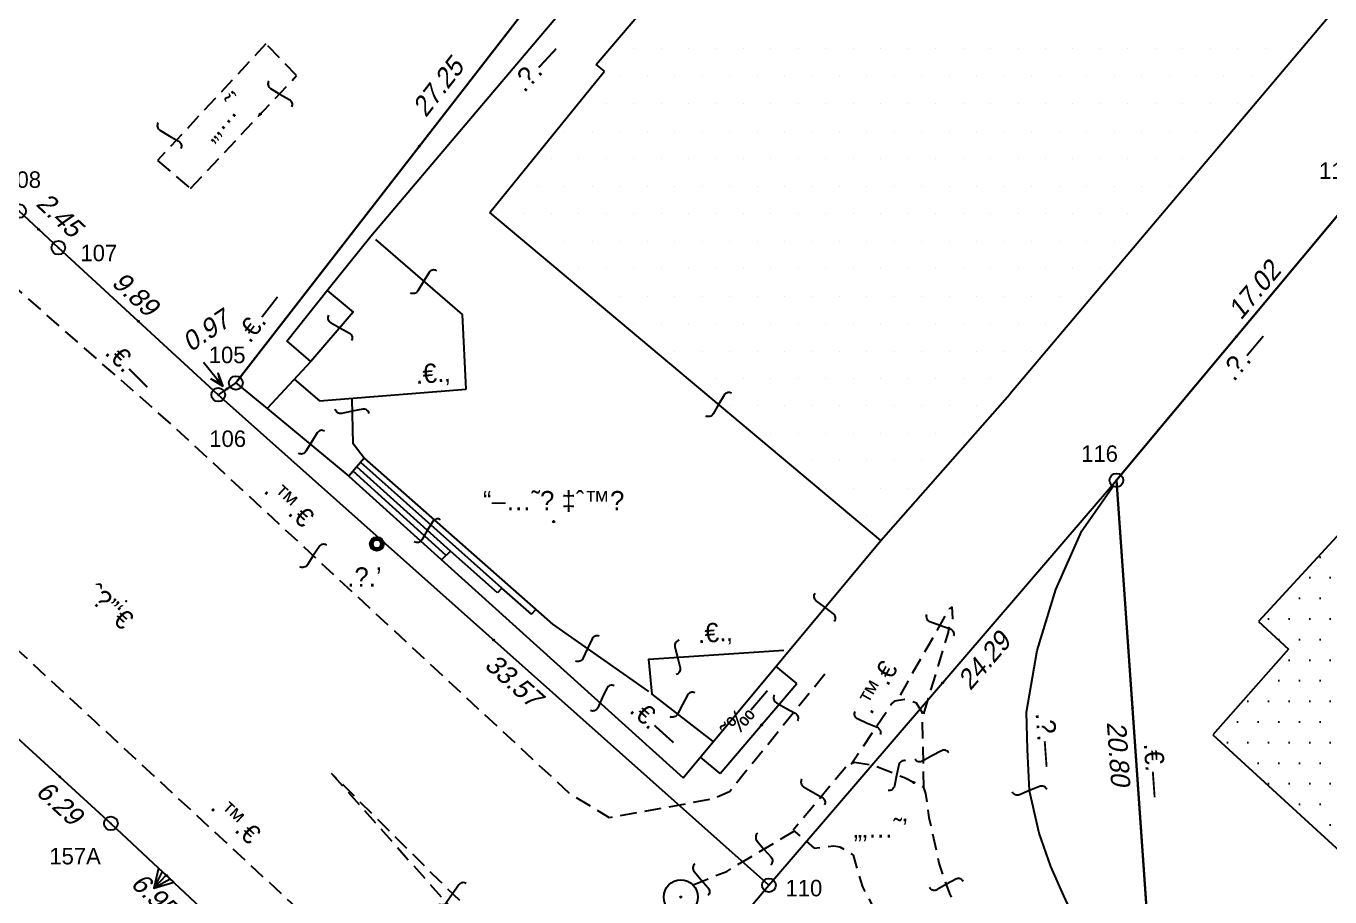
# Model space of a CAD drawing. Header units: millimetres. Extents: x 199469 to 200356, y 746544 to 746866.
# Drawn here: x 200135.9 to 200195.2, y 746614.3 to 746653.9 of the extents above; entities that cross this region are included whole.
import ezdxf
from ezdxf.enums import TextEntityAlignment as Align

# ---------------------------------------------------------------- set-up
doc = ezdxf.new("R2010")
doc.units = ezdxf.units.MM
doc.header["$LTSCALE"] = 3
doc.linetypes.add('DASHED2', pattern=[0.375, 0.25, -0.125])
doc.linetypes.add('HIDDEN', pattern=[0.375, 0.25, -0.125])
for name, color, linetype in [('C1609_1', 52, 'Continuous'), ('C1611_1', 6, 'Continuous'), ('C1615', 2, 'Continuous'), ('C1650', 7, 'Continuous'), ('C1650_0_1', 1, 'Continuous'), ('C1660_1', 240, 'Continuous'), ('C1680', 7, 'Continuous'), ('C1690', 7, 'Continuous'), ('gvul_temp', 51, 'Continuous'), ('M2200', 80, 'Continuous'), ('M2207', 9, 'Continuous'), ('M2299', 80, 'Continuous'), ('M2401', 9, 'Continuous'), ('M2404', 9, 'DASHED2'), ('M2602', 9, 'Continuous'), ('M2605', 9, 'Continuous'), ('M2802', 9, 'DASHED2'), ('M4402', 9, 'Continuous')]:
    doc.layers.add(name, color=color, linetype=linetype)
doc.styles.add('HANIT_TEXT', font='hebtxt')
doc.styles.add('HEBTXT', font='hebtxt')
doc.styles.add('HEBTXT2', font='HEBTXT')
doc.styles.add('TAZAR_HEBTXT', font='HEBTXT')

# ---------------------------------------------------------------- blocks, each defined once
blk = doc.blocks.new('M2605_P')
at = {"style": 'HANIT_TEXT'}
blk.add_attdef('NAME', text='', height=1.389, rotation=0, dxfattribs=at).set_placement((0, 0.5), align=Align.BOTTOM_CENTER)
blk.add_attdef('HEIGHT', text='', height=1.6, rotation=0, dxfattribs=at).set_placement((0, -1), align=Align.TOP_CENTER)
at = {"style": 'HANIT_TEXT', "flags": 1}
blk.add_attdef('MARK', text='', height=1.6, rotation=0, dxfattribs=at).set_placement((0, -3), align=Align.TOP_CENTER)
blk = doc.blocks.new('C1692')
at = {"color": 255}
blk.add_circle((0, 0), 0.05, dxfattribs=at)
at = {"style": 'HEBTXT2'}
blk.add_attdef('TEXT', text='', height=1.4, dxfattribs=at).set_placement((0, 1.5), align=Align.MIDDLE)
blk = doc.blocks.new('C1690')
blk.add_lwpolyline([(0.211, 1.231, 0.414214), (-0.119, 0.772), (0.007, 0), (0.154, -0.774, -0.414214), (-0.163, -1.243)], format="xyb")
blk = doc.blocks.new('M2401_P')
blk.add_point((0, 0))
at = {"style": 'HANIT_TEXT', "flags": 1}
blk.add_attdef('NAME', text='', height=1, dxfattribs=at).set_placement((0, 1), align=Align.BOTTOM_CENTER)
for tag, p in [('HEIGHT', (0, -1)), ('MARK', (0, -2.5))]:
    blk.add_attdef(tag, text='', height=1.5, dxfattribs=at).set_placement(p, align=Align.TOP_CENTER)
blk = doc.blocks.new('M2602_P')
at = {"style": 'HANIT_TEXT'}
blk.add_attdef('NAME', text='', height=1.389, dxfattribs=at).set_placement((0, 0.5), align=Align.BOTTOM_CENTER)
blk.add_attdef('HEIGHT', text='', height=1.6, dxfattribs=at).set_placement((0, -1), align=Align.TOP_CENTER)
at = {"style": 'HANIT_TEXT', "flags": 1}
blk.add_attdef('MARK', text='', height=1.6, dxfattribs=at).set_placement((0, -3), align=Align.TOP_CENTER)
blk = doc.blocks.new('M2404_P')
at = {"style": 'HANIT_TEXT'}
blk.add_attdef('NAME', text='', height=1.389, dxfattribs=at).set_placement((0, 0.5), align=Align.BOTTOM_CENTER)
blk.add_attdef('HEIGHT', text='', height=1.6, dxfattribs=at).set_placement((0, -1), align=Align.TOP_CENTER)
at = {"style": 'HANIT_TEXT', "flags": 1}
blk.add_attdef('MARK', text='', height=1.6, dxfattribs=at).set_placement((0, -3), align=Align.TOP_CENTER)
blk = doc.blocks.new('C1609')
blk.add_circle((0, 0), 0.04)
at = {"style": 'HEBTXT', "width": 10}
blk.add_attdef('CROSS', text='', height=1.4, dxfattribs=at).set_placement((0, 1.5), align=Align.CENTER)
at = {"style": 'HEBTXT'}
for tag in ['LEGAL_LENGTH', 'RADIUS']:
    blk.add_attdef(tag, text='', height=1.4, dxfattribs=at).set_placement((0, 1.5), align=Align.CENTER)
at = {"style": 'HEBTXT', "oblique": 12}
blk.add_attdef('CALC_LENGTH', text='', height=1.4, dxfattribs=at).set_placement((0, -1.5), align=Align.TOP_CENTER)
at = {"style": 'HEBTXT', "flags": 1}
for tag, p in [('LINE_NAME', (0, -4)), ('TOPO', (0, -5.5)), ('COMMENT', (0, -7))]:
    blk.add_attdef(tag, text='', height=1, dxfattribs=at).set_placement(p, align=Align.MIDDLE_CENTER)
blk = doc.blocks.new('C1650_PLT')
for p, q in [((-0.043, 1.135), (-0.404, 0)), ((0, 1.21), (0, 0)), ((0.039, 1.122), (0.374, 0))]:
    blk.add_line(p, q)
blk.add_lwpolyline([(0.75, 0), (0, 1.299), (-0.75, 0)], close=True)
blk = doc.blocks.new('C1615')
for radius in [1.25, 0.05]:
    blk.add_circle((0, 0), radius)
at = {"style": 'TAZAR_HEBTXT'}
blk.add_attdef('POINT_NAME', text='', height=2, dxfattribs=at).set_placement((0, 3), align=Align.BOTTOM_CENTER)
blk.add_attdef('MARK_DESC', text='', height=2, dxfattribs=at).set_placement((3, 0), align=Align.MIDDLE_LEFT)
at = {"style": 'TAZAR_HEBTXT', "flags": 1}
for tag, p in [('UID', (0, -2)), ('CLASS', (0, -3.5)), ('SOURCE', (0, -5)), ('TOPO', (0, -6.5)), ('HEIGHT', (0, -8)), ('LEGAL_X', (0, -9.5)), ('LEGAL_Y', (0, -11)), ('LEGAL_Z', (0, -12.5)), ('COMMENT', (0, -14))]:
    blk.add_attdef(tag, text='', height=1, dxfattribs=at).set_placement(p, align=Align.MIDDLE)
blk.add_attdef('MARK', text='', height=1, dxfattribs=at).set_placement((2, -1.989), align=Align.MIDDLE_LEFT)
blk = doc.blocks.new('M4402_E')
for radius in [0.5, 0.45, 0.4, 0.35, 0.3]:
    blk.add_circle((0, 0), radius)
at = {"style": 'HANIT_TEXT'}
for tag, p in [('NAME', (0, -1)), ('HEIGHT', (0, -2.5))]:
    blk.add_attdef(tag, text='', height=1, dxfattribs=at).set_placement(p, align=Align.TOP_CENTER)
blk.add_attdef('DESC', text='', height=1, dxfattribs=at).set_placement((-1, -4), align=Align.TOP_RIGHT)
blk.add_attdef('MARK', text='', height=1, dxfattribs=at).set_placement((0, -4), align=Align.TOP_LEFT)
at = {"style": 'HANIT_TEXT', "flags": 1}
for tag, p in [('OWNER', (0, -5.5)), ('TYPE', (0, -7))]:
    blk.add_attdef(tag, text='', height=1, dxfattribs=at).set_placement(p, align=Align.TOP_CENTER)
blk = doc.blocks.new('C1611')
blk.add_circle((0, 0), 0.5)
at = {"color": 255}
blk.add_point((0, 0), dxfattribs=at)
at = {"style": 'HEBTXT2'}
blk.add_attdef('POINT_NAME', text='', height=1.5, dxfattribs=at).set_placement((0, 1.5), align=Align.BOTTOM_CENTER)
blk.add_attdef('MARK_DESC', text='', height=1.2, dxfattribs=at).set_placement((2, 0), align=Align.MIDDLE_LEFT)
at = {"style": 'HEBTXT2', "flags": 1}
for tag, p in [('MARK', (0, -2)), ('CLASS', (0, -3.5)), ('SOURCE', (0, -5)), ('TOPO', (0, -6.5)), ('HEIGHT', (0, -8)), ('COMMENT', (0, -9.5))]:
    blk.add_attdef(tag, text='', height=1, dxfattribs=at).set_placement(p, align=Align.MIDDLE)
blk = doc.blocks.new('HETZ')
for p, q in [((0, 0), (-1, 0.35)), ((-0.3, 0), (-1, 0.35)), ((0, 0), (-1, -0.35)), ((-1, -0.35), (-0.3, 0))]:
    blk.add_line(p, q)

msp = doc.modelspace()

# ---------------------------------------------------------------- hatches: boundary and pattern name
at = {"layer": 'M2200'}
h = msp.add_hatch(dxfattribs=at)
h.set_pattern_fill('DOTS', color=256, scale=15)
h.set_pattern_definition([(0, (1.0367, 10.3738), (0.46875, 0.9375), [0, -0.9375])])
h.paths.add_polyline_path([(200205.937, 746633.734), (200201.777, 746637.454), (200191.987, 746626.814), (200193.357, 746625.554), (200189.907, 746621.654), (200200.457, 746611.974), (200204.057, 746615.764), (200205.577, 746614.424), (200215.477, 746624.964), (200211.357, 746628.764)])

# ---------------------------------------------------------------- linework, layer by layer
at = {"layer": 'C1650_0_1'}
for p, q in [((200135.099, 746621.874), (200139.74, 746617.624)), ((200139.74, 746617.624), (200144.818, 746612.874))]:
    msp.add_line(p, q, dxfattribs=at)
at = {"layer": 'C1660_1'}
for p, q in [((200162.127, 746659.204), (200145.427, 746637.674)), ((200185.517, 746633.244), (200196.427, 746646.304)), ((200137.347, 746643.824), (200135.557, 746645.494)), ((200144.627, 746637.134), (200137.347, 746643.824)), ((200145.427, 746637.674), (200144.627, 746637.134)), ((200169.699, 746614.809), (200144.627, 746637.134)), ((200169.699, 746614.809), (200185.517, 746633.244)), ((200186.974, 746612.499), (200185.517, 746633.244)), ((200167.099, 746611.749), (200169.699, 746614.809))]:
    msp.add_line(p, q, dxfattribs=at)
at = {"layer": 'C1680', "linetype": 'Continuous'}
msp.add_line((200143.959, 746638.615), (200144.854, 746637.512), dxfattribs=at)
at = {"layer": 'gvul_temp'}
for p, q in [((200162.127, 746659.204), (200145.427, 746637.674)), ((200185.517, 746633.244), (200196.427, 746646.304)), ((200137.347, 746643.824), (200135.557, 746645.494)), ((200144.627, 746637.134), (200137.347, 746643.824)), ((200145.427, 746637.674), (200144.627, 746637.134)), ((200169.699, 746614.809), (200144.627, 746637.134)), ((200169.699, 746614.809), (200185.517, 746633.244)), ((200186.974, 746612.499), (200185.517, 746633.244)), ((200135.099, 746621.874), (200139.74, 746617.624)), ((200139.74, 746617.624), (200144.818, 746612.874)), ((200167.099, 746611.749), (200169.699, 746614.809))]:
    msp.add_line(p, q, dxfattribs=at)
at = {"layer": 'M2200'}
for p, q in [((200151.577, 746644.354), (200181.693, 746679.936)), ((200217.257, 746680.494), (200180.667, 746637.154)), ((200161.837, 746652.164), (200175.097, 746667.794)), ((200162.217, 746651.864), (200161.837, 746652.164)), ((200156.987, 746645.434), (200162.217, 746651.864)), ((200174.797, 746630.494), (200156.987, 746645.434)), ((200148.847, 746638.654), (200146.847, 746636.514)), ((200201.777, 746637.454), (200191.987, 746626.814)), ((200174.797, 746630.494), (200180.667, 746637.154)), ((200191.987, 746626.814), (200193.357, 746625.554)), ((200193.357, 746625.554), (200189.907, 746621.654)), ((200189.907, 746621.654), (200200.457, 746611.974))]:
    msp.add_line(p, q, dxfattribs=at)
at = {"layer": 'M2207'}
msp.add_lwpolyline([(200149.587, 746641.884), (200150.767, 746640.894), (200148.847, 746638.654), (200147.747, 746639.584)], dxfattribs=at)
at = {"layer": 'M2299'}
for p, q in [((200163.537, 746652.874), (200163.537, 746652.874)), ((200164.787, 746652.874), (200164.787, 746652.874)), ((200166.037, 746652.874), (200166.037, 746652.874)), ((200167.287, 746652.874), (200167.287, 746652.874)), ((200168.537, 746652.874), (200168.537, 746652.874)), ((200169.787, 746652.874), (200169.787, 746652.874)), ((200171.037, 746652.874), (200171.037, 746652.874)), ((200172.287, 746652.874), (200172.287, 746652.874)), ((200173.537, 746652.874), (200173.537, 746652.874)), ((200174.787, 746652.874), (200174.787, 746652.874)), ((200176.037, 746652.874), (200176.037, 746652.874)), ((200177.287, 746652.874), (200177.287, 746652.874)), ((200178.537, 746652.874), (200178.537, 746652.874)), ((200179.787, 746652.874), (200179.787, 746652.874)), ((200181.037, 746652.874), (200181.037, 746652.874)), ((200182.287, 746652.874), (200182.287, 746652.874)), ((200183.537, 746652.874), (200183.537, 746652.874)), ((200184.787, 746652.874), (200184.787, 746652.874)), ((200186.037, 746652.874), (200186.037, 746652.874)), ((200187.287, 746652.874), (200187.287, 746652.874)), ((200188.537, 746652.874), (200188.537, 746652.874)), ((200189.787, 746652.874), (200189.787, 746652.874)), ((200191.037, 746652.874), (200191.037, 746652.874)), ((200192.287, 746652.874), (200192.287, 746652.874)), ((200193.537, 746652.874), (200193.537, 746652.874)), ((200162.912, 746651.624), (200162.912, 746651.624)), ((200164.162, 746651.624), (200164.162, 746651.624)), ((200165.412, 746651.624), (200165.412, 746651.624)), ((200166.662, 746651.624), (200166.662, 746651.624)), ((200167.912, 746651.624), (200167.912, 746651.624)), ((200169.162, 746651.624), (200169.162, 746651.624)), ((200170.412, 746651.624), (200170.412, 746651.624)), ((200171.662, 746651.624), (200171.662, 746651.624)), ((200172.912, 746651.624), (200172.912, 746651.624)), ((200174.162, 746651.624), (200174.162, 746651.624)), ((200175.412, 746651.624), (200175.412, 746651.624)), ((200176.662, 746651.624), (200176.662, 746651.624)), ((200177.912, 746651.624), (200177.912, 746651.624)), ((200179.162, 746651.624), (200179.162, 746651.624)), ((200180.412, 746651.624), (200180.412, 746651.624)), ((200181.662, 746651.624), (200181.662, 746651.624)), ((200182.912, 746651.624), (200182.912, 746651.624)), ((200184.162, 746651.624), (200184.162, 746651.624)), ((200185.412, 746651.624), (200185.412, 746651.624)), ((200186.662, 746651.624), (200186.662, 746651.624)), ((200187.912, 746651.624), (200187.912, 746651.624)), ((200189.162, 746651.624), (200189.162, 746651.624)), ((200190.412, 746651.624), (200190.412, 746651.624)), ((200191.662, 746651.624), (200191.662, 746651.624)), ((200161.037, 746650.374), (200161.037, 746650.374)), ((200162.287, 746650.374), (200162.287, 746650.374)), ((200163.537, 746650.374), (200163.537, 746650.374)), ((200164.787, 746650.374), (200164.787, 746650.374)), ((200166.037, 746650.374), (200166.037, 746650.374)), ((200167.287, 746650.374), (200167.287, 746650.374)), ((200168.537, 746650.374), (200168.537, 746650.374)), ((200169.787, 746650.374), (200169.787, 746650.374)), ((200171.037, 746650.374), (200171.037, 746650.374)), ((200172.287, 746650.374), (200172.287, 746650.374)), ((200173.537, 746650.374), (200173.537, 746650.374)), ((200174.787, 746650.374), (200174.787, 746650.374)), ((200176.037, 746650.374), (200176.037, 746650.374)), ((200177.287, 746650.374), (200177.287, 746650.374)), ((200178.537, 746650.374), (200178.537, 746650.374)), ((200179.787, 746650.374), (200179.787, 746650.374)), ((200181.037, 746650.374), (200181.037, 746650.374)), ((200182.287, 746650.374), (200182.287, 746650.374)), ((200183.537, 746650.374), (200183.537, 746650.374)), ((200184.787, 746650.374), (200184.787, 746650.374)), ((200186.037, 746650.374), (200186.037, 746650.374)), ((200187.287, 746650.374), (200187.287, 746650.374)), ((200188.537, 746650.374), (200188.537, 746650.374)), ((200189.787, 746650.374), (200189.787, 746650.374)), ((200191.037, 746650.374), (200191.037, 746650.374)), ((200160.412, 746649.124), (200160.412, 746649.124)), ((200161.662, 746649.124), (200161.662, 746649.124)), ((200162.912, 746649.124), (200162.912, 746649.124)), ((200164.162, 746649.124), (200164.162, 746649.124)), ((200165.412, 746649.124), (200165.412, 746649.124)), ((200166.662, 746649.124), (200166.662, 746649.124)), ((200167.912, 746649.124), (200167.912, 746649.124)), ((200169.162, 746649.124), (200169.162, 746649.124)), ((200170.412, 746649.124), (200170.412, 746649.124)), ((200171.662, 746649.124), (200171.662, 746649.124)), ((200172.912, 746649.124), (200172.912, 746649.124)), ((200174.162, 746649.124), (200174.162, 746649.124)), ((200175.412, 746649.124), (200175.412, 746649.124)), ((200176.662, 746649.124), (200176.662, 746649.124)), ((200177.912, 746649.124), (200177.912, 746649.124)), ((200179.162, 746649.124), (200179.162, 746649.124)), ((200180.412, 746649.124), (200180.412, 746649.124)), ((200181.662, 746649.124), (200181.662, 746649.124)), ((200182.912, 746649.124), (200182.912, 746649.124)), ((200184.162, 746649.124), (200184.162, 746649.124)), ((200185.412, 746649.124), (200185.412, 746649.124)), ((200186.662, 746649.124), (200186.662, 746649.124)), ((200187.912, 746649.124), (200187.912, 746649.124)), ((200189.162, 746649.124), (200189.162, 746649.124)), ((200190.412, 746649.124), (200190.412, 746649.124)), ((200159.787, 746647.874), (200159.787, 746647.874)), ((200161.037, 746647.874), (200161.037, 746647.874)), ((200162.287, 746647.874), (200162.287, 746647.874)), ((200163.537, 746647.874), (200163.537, 746647.874)), ((200164.787, 746647.874), (200164.787, 746647.874)), ((200166.037, 746647.874), (200166.037, 746647.874)), ((200167.287, 746647.874), (200167.287, 746647.874)), ((200168.537, 746647.874), (200168.537, 746647.874)), ((200169.787, 746647.874), (200169.787, 746647.874)), ((200171.037, 746647.874), (200171.037, 746647.874)), ((200172.287, 746647.874), (200172.287, 746647.874)), ((200173.537, 746647.874), (200173.537, 746647.874)), ((200174.787, 746647.874), (200174.787, 746647.874)), ((200176.037, 746647.874), (200176.037, 746647.874)), ((200177.287, 746647.874), (200177.287, 746647.874)), ((200178.537, 746647.874), (200178.537, 746647.874)), ((200179.787, 746647.874), (200179.787, 746647.874)), ((200181.037, 746647.874), (200181.037, 746647.874)), ((200182.287, 746647.874), (200182.287, 746647.874)), ((200183.537, 746647.874), (200183.537, 746647.874)), ((200184.787, 746647.874), (200184.787, 746647.874)), ((200186.037, 746647.874), (200186.037, 746647.874)), ((200187.287, 746647.874), (200187.287, 746647.874)), ((200188.537, 746647.874), (200188.537, 746647.874)), ((200159.162, 746646.624), (200159.162, 746646.624)), ((200160.412, 746646.624), (200160.412, 746646.624)), ((200161.662, 746646.624), (200161.662, 746646.624)), ((200162.912, 746646.624), (200162.912, 746646.624)), ((200164.162, 746646.624), (200164.162, 746646.624)), ((200165.412, 746646.624), (200165.412, 746646.624)), ((200166.662, 746646.624), (200166.662, 746646.624)), ((200167.912, 746646.624), (200167.912, 746646.624)), ((200169.162, 746646.624), (200169.162, 746646.624)), ((200170.412, 746646.624), (200170.412, 746646.624)), ((200171.662, 746646.624), (200171.662, 746646.624)), ((200172.912, 746646.624), (200172.912, 746646.624)), ((200174.162, 746646.624), (200174.162, 746646.624)), ((200175.412, 746646.624), (200175.412, 746646.624)), ((200176.662, 746646.624), (200176.662, 746646.624)), ((200177.912, 746646.624), (200177.912, 746646.624)), ((200179.162, 746646.624), (200179.162, 746646.624)), ((200180.412, 746646.624), (200180.412, 746646.624)), ((200181.662, 746646.624), (200181.662, 746646.624)), ((200182.912, 746646.624), (200182.912, 746646.624)), ((200184.162, 746646.624), (200184.162, 746646.624)), ((200185.412, 746646.624), (200185.412, 746646.624)), ((200186.662, 746646.624), (200186.662, 746646.624)), ((200187.912, 746646.624), (200187.912, 746646.624)), ((200157.287, 746645.374), (200157.287, 746645.374)), ((200158.537, 746645.374), (200158.537, 746645.374)), ((200159.787, 746645.374), (200159.787, 746645.374)), ((200161.037, 746645.374), (200161.037, 746645.374)), ((200162.287, 746645.374), (200162.287, 746645.374)), ((200163.537, 746645.374), (200163.537, 746645.374)), ((200164.787, 746645.374), (200164.787, 746645.374)), ((200166.037, 746645.374), (200166.037, 746645.374)), ((200167.287, 746645.374), (200167.287, 746645.374)), ((200168.537, 746645.374), (200168.537, 746645.374)), ((200169.787, 746645.374), (200169.787, 746645.374)), ((200171.037, 746645.374), (200171.037, 746645.374)), ((200172.287, 746645.374), (200172.287, 746645.374)), ((200173.537, 746645.374), (200173.537, 746645.374)), ((200174.787, 746645.374), (200174.787, 746645.374)), ((200176.037, 746645.374), (200176.037, 746645.374)), ((200177.287, 746645.374), (200177.287, 746645.374)), ((200178.537, 746645.374), (200178.537, 746645.374)), ((200179.787, 746645.374), (200179.787, 746645.374)), ((200181.037, 746645.374), (200181.037, 746645.374)), ((200182.287, 746645.374), (200182.287, 746645.374)), ((200183.537, 746645.374), (200183.537, 746645.374)), ((200184.787, 746645.374), (200184.787, 746645.374)), ((200186.037, 746645.374), (200186.037, 746645.374)), ((200187.287, 746645.374), (200187.287, 746645.374)), ((200159.162, 746644.124), (200159.162, 746644.124)), ((200160.412, 746644.124), (200160.412, 746644.124)), ((200161.662, 746644.124), (200161.662, 746644.124)), ((200162.912, 746644.124), (200162.912, 746644.124)), ((200164.162, 746644.124), (200164.162, 746644.124)), ((200165.412, 746644.124), (200165.412, 746644.124)), ((200166.662, 746644.124), (200166.662, 746644.124)), ((200167.912, 746644.124), (200167.912, 746644.124)), ((200169.162, 746644.124), (200169.162, 746644.124)), ((200170.412, 746644.124), (200170.412, 746644.124)), ((200171.662, 746644.124), (200171.662, 746644.124)), ((200172.912, 746644.124), (200172.912, 746644.124)), ((200174.162, 746644.124), (200174.162, 746644.124)), ((200175.412, 746644.124), (200175.412, 746644.124)), ((200176.662, 746644.124), (200176.662, 746644.124)), ((200177.912, 746644.124), (200177.912, 746644.124)), ((200179.162, 746644.124), (200179.162, 746644.124)), ((200180.412, 746644.124), (200180.412, 746644.124)), ((200181.662, 746644.124), (200181.662, 746644.124)), ((200182.912, 746644.124), (200182.912, 746644.124)), ((200184.162, 746644.124), (200184.162, 746644.124)), ((200185.412, 746644.124), (200185.412, 746644.124)), ((200161.037, 746642.874), (200161.037, 746642.874)), ((200162.287, 746642.874), (200162.287, 746642.874)), ((200163.537, 746642.874), (200163.537, 746642.874)), ((200164.787, 746642.874), (200164.787, 746642.874)), ((200166.037, 746642.874), (200166.037, 746642.874)), ((200167.287, 746642.874), (200167.287, 746642.874)), ((200168.537, 746642.874), (200168.537, 746642.874)), ((200169.787, 746642.874), (200169.787, 746642.874)), ((200171.037, 746642.874), (200171.037, 746642.874)), ((200172.287, 746642.874), (200172.287, 746642.874)), ((200173.537, 746642.874), (200173.537, 746642.874)), ((200174.787, 746642.874), (200174.787, 746642.874)), ((200176.037, 746642.874), (200176.037, 746642.874)), ((200177.287, 746642.874), (200177.287, 746642.874)), ((200178.537, 746642.874), (200178.537, 746642.874)), ((200179.787, 746642.874), (200179.787, 746642.874)), ((200181.037, 746642.874), (200181.037, 746642.874)), ((200182.287, 746642.874), (200182.287, 746642.874)), ((200183.537, 746642.874), (200183.537, 746642.874)), ((200184.787, 746642.874), (200184.787, 746642.874)), ((200161.662, 746641.624), (200161.662, 746641.624)), ((200162.912, 746641.624), (200162.912, 746641.624)), ((200164.162, 746641.624), (200164.162, 746641.624)), ((200165.412, 746641.624), (200165.412, 746641.624)), ((200166.662, 746641.624), (200166.662, 746641.624)), ((200167.912, 746641.624), (200167.912, 746641.624)), ((200169.162, 746641.624), (200169.162, 746641.624)), ((200170.412, 746641.624), (200170.412, 746641.624)), ((200171.662, 746641.624), (200171.662, 746641.624)), ((200172.912, 746641.624), (200172.912, 746641.624)), ((200174.162, 746641.624), (200174.162, 746641.624)), ((200175.412, 746641.624), (200175.412, 746641.624)), ((200176.662, 746641.624), (200176.662, 746641.624)), ((200177.912, 746641.624), (200177.912, 746641.624)), ((200179.162, 746641.624), (200179.162, 746641.624)), ((200180.412, 746641.624), (200180.412, 746641.624)), ((200181.662, 746641.624), (200181.662, 746641.624)), ((200182.912, 746641.624), (200182.912, 746641.624)), ((200184.162, 746641.624), (200184.162, 746641.624)), ((200163.537, 746640.374), (200163.537, 746640.374)), ((200164.787, 746640.374), (200164.787, 746640.374)), ((200166.037, 746640.374), (200166.037, 746640.374)), ((200167.287, 746640.374), (200167.287, 746640.374)), ((200168.537, 746640.374), (200168.537, 746640.374)), ((200169.787, 746640.374), (200169.787, 746640.374)), ((200171.037, 746640.374), (200171.037, 746640.374)), ((200172.287, 746640.374), (200172.287, 746640.374)), ((200173.537, 746640.374), (200173.537, 746640.374)), ((200174.787, 746640.374), (200174.787, 746640.374)), ((200176.037, 746640.374), (200176.037, 746640.374)), ((200177.287, 746640.374), (200177.287, 746640.374)), ((200178.537, 746640.374), (200178.537, 746640.374)), ((200179.787, 746640.374), (200179.787, 746640.374)), ((200181.037, 746640.374), (200181.037, 746640.374)), ((200182.287, 746640.374), (200182.287, 746640.374)), ((200165.412, 746639.124), (200165.412, 746639.124)), ((200166.662, 746639.124), (200166.662, 746639.124)), ((200167.912, 746639.124), (200167.912, 746639.124)), ((200169.162, 746639.124), (200169.162, 746639.124)), ((200170.412, 746639.124), (200170.412, 746639.124)), ((200171.662, 746639.124), (200171.662, 746639.124)), ((200172.912, 746639.124), (200172.912, 746639.124)), ((200174.162, 746639.124), (200174.162, 746639.124)), ((200175.412, 746639.124), (200175.412, 746639.124)), ((200176.662, 746639.124), (200176.662, 746639.124)), ((200177.912, 746639.124), (200177.912, 746639.124)), ((200179.162, 746639.124), (200179.162, 746639.124)), ((200180.412, 746639.124), (200180.412, 746639.124)), ((200181.662, 746639.124), (200181.662, 746639.124)), ((200166.037, 746637.874), (200166.037, 746637.874)), ((200167.287, 746637.874), (200167.287, 746637.874)), ((200168.537, 746637.874), (200168.537, 746637.874)), ((200169.787, 746637.874), (200169.787, 746637.874)), ((200171.037, 746637.874), (200171.037, 746637.874)), ((200172.287, 746637.874), (200172.287, 746637.874)), ((200173.537, 746637.874), (200173.537, 746637.874)), ((200174.787, 746637.874), (200174.787, 746637.874)), ((200176.037, 746637.874), (200176.037, 746637.874)), ((200177.287, 746637.874), (200177.287, 746637.874)), ((200178.537, 746637.874), (200178.537, 746637.874)), ((200179.787, 746637.874), (200179.787, 746637.874)), ((200181.037, 746637.874), (200181.037, 746637.874)), ((200167.912, 746636.624), (200167.912, 746636.624)), ((200169.162, 746636.624), (200169.162, 746636.624)), ((200170.412, 746636.624), (200170.412, 746636.624)), ((200171.662, 746636.624), (200171.662, 746636.624)), ((200172.912, 746636.624), (200172.912, 746636.624)), ((200174.162, 746636.624), (200174.162, 746636.624)), ((200175.412, 746636.624), (200175.412, 746636.624)), ((200176.662, 746636.624), (200176.662, 746636.624)), ((200177.912, 746636.624), (200177.912, 746636.624)), ((200179.162, 746636.624), (200179.162, 746636.624)), ((200180.412, 746636.624), (200180.412, 746636.624)), ((200169.787, 746635.374), (200169.787, 746635.374)), ((200171.037, 746635.374), (200171.037, 746635.374)), ((200172.287, 746635.374), (200172.287, 746635.374)), ((200173.537, 746635.374), (200173.537, 746635.374)), ((200174.787, 746635.374), (200174.787, 746635.374)), ((200176.037, 746635.374), (200176.037, 746635.374)), ((200177.287, 746635.374), (200177.287, 746635.374)), ((200178.537, 746635.374), (200178.537, 746635.374)), ((200171.662, 746634.124), (200171.662, 746634.124)), ((200172.912, 746634.124), (200172.912, 746634.124)), ((200174.162, 746634.124), (200174.162, 746634.124)), ((200175.412, 746634.124), (200175.412, 746634.124)), ((200176.662, 746634.124), (200176.662, 746634.124)), ((200177.912, 746634.124), (200177.912, 746634.124)), ((200172.287, 746632.874), (200172.287, 746632.874)), ((200173.537, 746632.874), (200173.537, 746632.874)), ((200174.787, 746632.874), (200174.787, 746632.874)), ((200176.037, 746632.874), (200176.037, 746632.874)), ((200174.162, 746631.624), (200174.162, 746631.624)), ((200175.412, 746631.624), (200175.412, 746631.624))]:
    msp.add_line(p, q, dxfattribs=at)
at = {"layer": 'M2404', "flags": 128}
msp.add_lwpolyline([(200049.917, 746678.824), (200049.067, 746680.014), (200048.837, 746680.994), (200048.867, 746681.944), (200052.054, 746685.957), (200055.357, 746690.114), (200056.167, 746691.134), (200057.965, 746693.181), (200058.341, 746693.608, -0.292227), (200060.687, 746694.427), (200061.457, 746693.884), (200063.36, 746692.14), (200066.869, 746688.922), (200071.24, 746684.916), (200075.004, 746681.467), (200080.749, 746676.201), (200085.317, 746672.014), (200096.597, 746661.977), (200105.168, 746653.818), (200114.937, 746644.55), (200124.317, 746635.854), (200139.01, 746622.274), (200149.564, 746612.52), (200153.551, 746608.458), (200156.128, 746605.514), (200160.857, 746599.819), (200165.282, 746593.735), (200166.775, 746591.506), (200167.184, 746590.914), (200167.573, 746589.83), (200167.655, 746587.97), (200167.143, 746582.787), (200166.998, 746581.407), (200166.323, 746579.915), (200164.319, 746577.584), (200159.124, 746573.945)], format="xyb", dxfattribs=at)
at = {"layer": 'M2404', "linetype": 'HIDDEN', "flags": 128}
for points in [[(200172.237, 746624.414), (200167.907, 746619.064), (200167.137, 746618.734), (200162.447, 746617.884), (200160.637, 746618.974), (200151.677, 746627.284), (200142.597, 746635.694), (200133.727, 746643.484), (200120.427, 746655.534), (200104.427, 746669.984)], [(200176.747, 746622.614), (200177.857, 746626.274), (200177.907, 746626.524), (200178.077, 746626.954), (200178.037, 746627.484), (200177.907, 746627.394), (200175.519, 746623.208)], [(200176.757, 746619.234), (200176.687, 746622.654), (200176.417, 746623.104), (200175.917, 746623.264), (200175.417, 746623.194), (200175.307, 746623.104), (200175.297, 746623.084), (200173.447, 746620.314)], [(200179.887, 746609.424), (200180.367, 746610.084), (200179.637, 746611.194), (200178.837, 746612.494), (200177.927, 746614.434), (200177.447, 746615.814), (200176.997, 746617.884), (200176.847, 746618.984), (200176.747, 746619.254), (200175.877, 746619.694), (200174.457, 746620.264), (200173.587, 746620.404), (200173.217, 746620.204), (200170.807, 746617.324), (200171.757, 746616.504), (200172.657, 746616.604), (200172.927, 746616.564), (200173.527, 746616.184), (200173.957, 746614.734), (200174.497, 746613.704), (200174.657, 746613.514), (200179.887, 746609.424)], [(200166.241, 746614.833), (200167.777, 746615.444), (200170.857, 746617.284)]]:
    msp.add_lwpolyline(points, dxfattribs=at)
at = {"layer": 'M2404', "linetype": 'DASHED2', "flags": 128}
msp.add_lwpolyline([(200149.789, 746619.893), (200149.789, 746619.893), (200159.513, 746608.968), (200169.237, 746598.044), (200179.117, 746587.124), (200181.987, 746583.554), (200183.477, 746581.764), (200183.806, 746581.391), (200184.955, 746581.287), (200185.767, 746582.134), (200185.417, 746583.547), (200183.332, 746585.751), (200181.247, 746587.954), (200177.747, 746591.789), (200174.247, 746595.624), (200171.282, 746598.829), (200168.317, 746602.034), (200163.772, 746606.279), (200154.682, 746615.029), (200149.789, 746619.893)], close=True, dxfattribs=at)
at = {"layer": 'M2602'}
for p, q in [((200155.747, 746640.784), (200151.807, 746644.194)), ((200155.917, 746637.394), (200155.747, 746640.784)), ((200148.088, 746637.842), (200149.237, 746636.864)), ((200145.427, 746637.674), (200146.847, 746636.514)), ((200149.237, 746636.864), (200155.917, 746637.394)), ((200150.767, 746634.894), (200150.717, 746636.934)), ((200146.847, 746636.514), (200150.577, 746633.424)), ((200151.267, 746634.244), (200150.767, 746634.894)), ((200151.267, 746634.244), (200150.577, 746633.424)), ((200151.267, 746634.244), (200159.847, 746626.694)), ((200155, 746629.821), (200150.771, 746633.655)), ((200155.196, 746630.019), (200150.949, 746633.845)), ((200157.534, 746628.329), (200151.115, 746634.059)), ((200150.577, 746633.424), (200165.797, 746619.694)), ((200165.797, 746619.694), (200174.797, 746630.494)), ((200155.196, 746630.019), (200154.798, 746629.616)), ((200157.347, 746628.124), (200155.196, 746630.019)), ((200157.534, 746628.329), (200157.347, 746628.124)), ((200158.887, 746627.144), (200157.534, 746628.329)), ((200158.887, 746627.144), (200159.082, 746627.366)), ((200159.847, 746626.694), (200164.217, 746623.634)), ((200170.967, 746623.994), (200170.03, 746624.774)), ((200167.477, 746619.904), (200170.967, 746623.994)), ((200167.477, 746619.904), (200166.589, 746620.644))]:
    msp.add_line(p, q, dxfattribs=at)
at = {"layer": 'M2602', "elevation": 100, "flags": 128}
msp.add_lwpolyline([(200196.427, 746646.304), (200185.517, 746633.244), (200186.974, 746612.499), (200200.099, 746600.186)], dxfattribs=at)
at = {"layer": 'M2602'}
for points in [[(200147.752, 746639.579), (200149.627, 746641.934), (200151.577, 746644.354)], [(200167.137, 746621.374), (200164.387, 746623.504), (200164.227, 746625.104), (200170.377, 746625.514)]]:
    msp.add_lwpolyline(points, dxfattribs=at)
at = {"layer": 'M2605', "elevation": 100, "flags": 128}
msp.add_lwpolyline([(200145.427, 746637.674), (200162.127, 746659.204)], dxfattribs=at)
at = {"layer": 'M2605'}
msp.add_lwpolyline([(200185.447, 746610.644), (200184.837, 746611.074), (200184.447, 746611.694), (200183.797, 746612.894), (200183.117, 746614.334), (200182.527, 746615.664), (200181.997, 746617.174), (200181.567, 746619.114), (200181.467, 746620.994), (200181.417, 746622.694), (200181.917, 746625.494), (200182.757, 746628.264), (200183.937, 746630.934), (200185.397, 746633.014)], dxfattribs=at)
at = {"layer": 'M2802'}
msp.add_lwpolyline([(200146.797, 746653.104), (200141.857, 746647.794), (200143.367, 746646.524), (200148.197, 746651.664), (200146.797, 746653.104)], dxfattribs=at)

# ---------------------------------------------------------------- block references
at = {"layer": 'C1609_1', "linetype": 'DASHED2'}
ref = msp.add_blockref('C1609', (200153.777, 746648.439), dxfattribs=dict(at, xscale=0.625, yscale=0.625, zscale=0.625, rotation=52.20063116812877))
ref.add_attrib('CALC_LENGTH', '27.25', dxfattribs={"layer": '0', "height": 0.875, "rotation": 412.20063, "style": 'HEBTXT2', "oblique": 12}).set_placement((200154.284, 746651.41), align=Align.TOP_CENTER)
ref = msp.add_blockref('C1609', (200136.452, 746644.659), dxfattribs=dict(at, xscale=0.625, yscale=0.625, zscale=0.625, rotation=316.9863406933029))
ref.add_attrib('CALC_LENGTH', '2.45', dxfattribs={"layer": '0', "height": 0.875, "rotation": 316.98634, "style": 'HEBTXT2', "oblique": 12}).set_placement((200137.709, 746645.64), align=Align.TOP_CENTER)
ref = msp.add_blockref('C1609', (200190.972, 746639.774), dxfattribs=dict(at, xscale=0.625, yscale=0.625, zscale=0.625, rotation=50.12545501327786))
ref.add_attrib('CALC_LENGTH', '17.02', dxfattribs={"layer": '0', "height": 0.875, "rotation": 410.12546, "style": 'HEBTXT2', "oblique": 12}).set_placement((200191.455, 746642.179), align=Align.TOP_CENTER)
ref = msp.add_blockref('C1609', (200140.987, 746640.479), dxfattribs=dict(at, xscale=0.625, yscale=0.625, zscale=0.625, rotation=317.4183559676219))
ref.add_attrib('CALC_LENGTH', '9.89', dxfattribs={"layer": '0', "height": 0.875, "rotation": 317.41836, "style": 'HEBTXT2', "oblique": 12}).set_placement((200141.156, 746642.046), align=Align.TOP_CENTER)
ref = msp.add_blockref('C1609', (200145.027, 746637.404), dxfattribs=dict(at, xscale=0.625, yscale=0.625, zscale=0.625, rotation=34.01934998535156))
ref.add_attrib('CALC_LENGTH', '0.97', dxfattribs={"layer": '0', "height": 0.875, "rotation": 394.01935, "style": 'HEBTXT2', "oblique": 12}).set_placement((200143.823, 746640.42), align=Align.TOP_CENTER)
ref = msp.add_blockref('C1609', (200157.163, 746625.971), dxfattribs=dict(at, xscale=0.625, yscale=0.625, zscale=0.625, rotation=318.3172668040431))
ref.add_attrib('CALC_LENGTH', '33.57', dxfattribs={"layer": '0', "height": 0.875, "rotation": 318.31727, "style": 'HEBTXT2', "oblique": 12}).set_placement((200158.378, 746624.441), align=Align.TOP_CENTER)
ref = msp.add_blockref('C1609', (200177.608, 746624.026), dxfattribs=dict(at, xscale=0.625, yscale=0.625, zscale=0.625, rotation=49.3697209993458))
ref.add_attrib('CALC_LENGTH', '24.29', dxfattribs={"layer": '0', "height": 0.875, "rotation": 409.36972, "style": 'HEBTXT2', "oblique": 12}).set_placement((200179.156, 746625.317), align=Align.TOP_CENTER)
ref = msp.add_blockref('C1609', (200186.245, 746622.871), dxfattribs=dict(at, xscale=0.625, yscale=0.625, zscale=0.625, rotation=274.0188768331168))
ref.add_attrib('CALC_LENGTH', '20.80', dxfattribs={"layer": '0', "height": 0.875, "rotation": 274.01888, "style": 'HEBTXT2', "oblique": 12}).set_placement((200186.053, 746620.836), align=Align.TOP_CENTER)
ref = msp.add_blockref('C1609', (200137.42, 746619.749), dxfattribs=dict(at, xscale=0.625, yscale=0.625, zscale=0.625, rotation=317.5156175075979))
ref.add_attrib('CALC_LENGTH', '6.29', dxfattribs={"layer": '0', "height": 0.875, "rotation": 317.51562, "style": 'HEBTXT2', "oblique": 12}).set_placement((200137.705, 746618.88), align=Align.TOP_CENTER)
ref = msp.add_blockref('C1609', (200142.279, 746615.249), dxfattribs=dict(at, xscale=0.625, yscale=0.625, zscale=0.625, rotation=316.9126075617164))
ref.add_attrib('CALC_LENGTH', '6.95', dxfattribs={"layer": '0', "height": 0.875, "rotation": 316.91261, "style": 'HEBTXT2', "oblique": 12}).set_placement((200142.023, 746614.681), align=Align.TOP_CENTER)
at = {"layer": 'C1611_1', "linetype": 'DASHED2'}
ref = msp.add_blockref('C1611', (200135.557, 746645.494, 200), dxfattribs=dict(at, xscale=0.625, yscale=0.625, zscale=0.625))
ref.add_attrib('POINT_NAME', '108', dxfattribs={"layer": '0', "height": 0.75, "style": 'HEBTXT2'}).set_placement((200135.721, 746646.327, 200), align=Align.BOTTOM_CENTER)
ref = msp.add_blockref('C1611', (200196.427, 746646.304, 200), dxfattribs=dict(at, xscale=0.625, yscale=0.625, zscale=0.625))
ref.add_attrib('POINT_NAME', '115', dxfattribs={"layer": '0', "height": 0.75, "style": 'HEBTXT2'}).set_placement((200195.579, 746646.732, 200), align=Align.BOTTOM_CENTER)
ref = msp.add_blockref('C1611', (200137.347, 746643.824, 200), dxfattribs=dict(at, xscale=0.625, yscale=0.625, zscale=0.625))
ref.add_attrib('POINT_NAME', '107', dxfattribs={"layer": '0', "height": 0.75, "style": 'HEBTXT2'}).set_placement((200139.19, 746642.986, 200), align=Align.BOTTOM_CENTER)
ref = msp.add_blockref('C1611', (200145.427, 746637.674, 200), dxfattribs=dict(at, xscale=0.625, yscale=0.625, zscale=0.625))
ref.add_attrib('POINT_NAME', '105', dxfattribs={"layer": '0', "height": 0.75, "style": 'HEBTXT2'}).set_placement((200145.032, 746638.348, 200), align=Align.BOTTOM_CENTER)
ref = msp.add_blockref('C1611', (200144.627, 746637.134, 200), dxfattribs=dict(at, xscale=0.625, yscale=0.625, zscale=0.625))
ref.add_attrib('POINT_NAME', '106', dxfattribs={"layer": '0', "height": 0.75, "style": 'HEBTXT2'}).set_placement((200145.057, 746634.534, 200), align=Align.BOTTOM_CENTER)
ref = msp.add_blockref('C1611', (200185.517, 746633.244, 200), dxfattribs=dict(at, xscale=0.625, yscale=0.625, zscale=0.625))
ref.add_attrib('POINT_NAME', '116', dxfattribs={"layer": '0', "height": 0.75, "style": 'HEBTXT2'}).set_placement((200184.75, 746633.856, 100200), align=Align.BOTTOM_CENTER)
ref = msp.add_blockref('C1611', (200139.74, 746617.624, 200), dxfattribs=dict(at, xscale=0.625, yscale=0.625, zscale=0.625))
ref.add_attrib('POINT_NAME', '157A', dxfattribs={"layer": '0', "height": 0.75, "style": 'HEBTXT2'}).set_placement((200138.109, 746615.537, 200), align=Align.BOTTOM_CENTER)
ref = msp.add_blockref('C1611', (200169.699, 746614.809, 200), dxfattribs=dict(at, xscale=0.625, yscale=0.625, zscale=0.625))
ref.add_attrib('POINT_NAME', '110', dxfattribs={"layer": '0', "height": 0.75, "style": 'HEBTXT2'}).set_placement((200171.289, 746614.082, 200), align=Align.BOTTOM_CENTER)
at = {"layer": 'C1615'}
ref = msp.add_blockref('C1615', (200165.687, 746614.274, 100000), dxfattribs=dict(at, xscale=0.625, yscale=0.625, zscale=0.625))
ref.add_attrib('POINT_NAME', '4262/‡', dxfattribs={"layer": '0', "height": 1.25, "style": 'TAZAR_HEBTXT'}).set_placement((200161.837, 746610.906, 100000), align=Align.BOTTOM_CENTER)
at = {"layer": 'C1650', "linetype": 'DASHED2', "xscale": 0.625, "yscale": 0.625, "zscale": 0.625, "rotation": 136.9126075617164}
msp.add_blockref('C1650_PLT', (200142.256, 746615.27), dxfattribs=at)
at = {"layer": 'C1680', "linetype": 'DASHED2', "xscale": 0.625, "yscale": 0.625, "zscale": 0.625, "rotation": 309.0567185975753}
msp.add_blockref('HETZ', (200144.854, 746637.512), dxfattribs=at)
at = {"layer": 'C1690'}
for p, xscale, yscale, zscale, rotation in [((200147.428, 746650.813), 0.6250000000000006, 0.6250000000000006, 0.6250000000000006, 49.75405406831008), ((200142.39, 746648.916), 0.6250000000000006, 0.6250000000000006, 0.6250000000000006, 49.75405406831008), ((200153.965, 746642.287), 0.6250000000000001, 0.6250000000000001, 0.6250000000000001, 318.6537281868016), ((200150.161, 746640.172), 0.625, 0.625, 0.625, 51.0151681195559), ((200167.4, 746636.699), 0.6250000000000001, 0.6250000000000001, 0.6250000000000001, 320.0082403698238), ((200150.73, 746636.391), 0.6250000000000004, 0.6250000000000004, 0.6250000000000004, 271.4040272195687), ((200148.864, 746634.987), 0.6250000000000001, 0.6250000000000001, 0.6250000000000001, 318.6537281868016), ((200154.139, 746630.958), 0.6250000000000001, 0.6250000000000001, 0.6250000000000001, 318.6537281868016), ((200148.944, 746629.815), 0.625, 0.625, 0.625, 317.1937913626588), ((200172.252, 746627.467), 0.625, 0.625, 0.625, 222.8260473166035), ((200177.476, 746626.639), 0.6249999999999999, 0.6249999999999999, 0.6249999999999999, 60.2978873784829), ((200161.427, 746625.587), 0.625, 0.625, 0.625, 324.9991813100744), ((200165.526, 746625.19), 0.6249999999999993, 0.6249999999999993, 0.6249999999999993, 3.814074834596272), ((200162.103, 746623.338), 0.625, 0.625, 0.625, 324.9991813100744), ((200165.753, 746623.038), 0.625, 0.625, 0.625, 322.2405901295843), ((200170.459, 746622.869), 0.625, 0.625, 0.625, 51.0151681195559), ((200174.17, 746622.187), 0.625, 0.625, 0.625, 56.26222575781827), ((200175.504, 746619.813), 0.625, 0.625, 0.625, 338.1290568322906), ((200177.118, 746620.706), 0.625, 0.625, 0.625, 289.1790080276385), ((200171.696, 746619.042), 0.625, 0.625, 0.625, 50.07721983936828), ((200181.563, 746619.132), 0.6250000000000001, 0.6250000000000001, 0.6250000000000001, 282.4975327235925), ((200169.465, 746616.452), 0.625, 0.625, 0.625, 30.85420450691267), ((200166.603, 746615.06), 0.625, 0.625, 0.625, 30.85420450691267), ((200177.778, 746614.861), 0.625, 0.625, 0.625, 289.1790080276385), ((200155.286, 746614.43), 0.625, 0.625, 0.625, 315.2532393653443)]:
    msp.add_blockref('C1690', p, dxfattribs=dict(at, xscale=xscale, yscale=yscale, zscale=zscale, rotation=rotation))
at = {"layer": 'M2401'}
ref = msp.add_blockref('M2401_P', (200140.436, 746627.734), dxfattribs=dict(at, xscale=0.6249999999999998, yscale=0.6249999999999998, zscale=0.6249999999999998, rotation=317.5071184882063))
ref.add_attrib('NAME', 'ˆ\x8c”‘€', dxfattribs={"layer": '0', "height": 0.875, "rotation": 317.50712, "style": 'HANIT_TEXT'}).set_placement((200139.214, 746626.985), align=Align.BOTTOM_CENTER)
at = {"layer": 'M2404'}
ref = msp.add_blockref('M2404_P', (200147.172, 746631.456), dxfattribs=dict(at, xscale=0.625, yscale=0.625, zscale=0.625, rotation=317.1937913626588))
ref.add_attrib('NAME', '.™.€', dxfattribs={"layer": '0', "height": 0.875, "rotation": 317.19379, "style": 'HANIT_TEXT'}).set_placement((200147.384, 746631.686), align=Align.BOTTOM_CENTER)
ref = msp.add_blockref('M2404_P', (200176.131, 746624.281), dxfattribs=dict(at, xscale=0.625, yscale=0.625, zscale=0.625, rotation=60.2978873784829))
ref.add_attrib('NAME', '.™.€', dxfattribs={"layer": '0', "height": 0.875, "rotation": 60.29789, "style": 'HANIT_TEXT'}).set_placement((200175.208, 746623.477), align=Align.BOTTOM_CENTER)
ref = msp.add_blockref('M2404_P', (200144.741, 746617.039), dxfattribs=dict(at, xscale=0.625, yscale=0.625, zscale=0.625, rotation=317.1937913626588))
ref.add_attrib('NAME', '.™.€', dxfattribs={"layer": '0', "height": 0.875, "rotation": 317.19379, "style": 'HANIT_TEXT'}).set_placement((200144.954, 746617.268), align=Align.BOTTOM_CENTER)
at = {"layer": 'M2602'}
ref = msp.add_blockref('M2602_P', (200147.281, 746640.064), dxfattribs=dict(at, xscale=0.625, yscale=0.625, zscale=0.625, rotation=52.20063116827879))
ref.add_attrib('NAME', '.€.—', dxfattribs={"layer": '0', "height": 0.875, "rotation": 52.20063, "style": 'HANIT_TEXT'}).set_placement((200147.034, 746640.256), align=Align.BOTTOM_CENTER)
ref = msp.add_blockref('M2602_P', (200142.012, 746639.537), dxfattribs=dict(at, xscale=0.625, yscale=0.625, zscale=0.625, rotation=314.9790075246424))
ref.add_attrib('NAME', '.€.—', dxfattribs={"layer": '0', "height": 0.875, "rotation": 314.97901, "style": 'HANIT_TEXT'}).set_placement((200140.111, 746637.947), align=Align.BOTTOM_CENTER)
ref = msp.add_blockref('M2602_P', (200155.212, 746637.338), dxfattribs=dict(at, xscale=0.625, yscale=0.625, zscale=0.625, rotation=4.536419565234615))
ref.add_attrib('NAME', '.€.‚', dxfattribs={"layer": '0', "height": 0.875, "rotation": 4.53642, "style": 'HANIT_TEXT'}).set_placement((200154.436, 746637.422), align=Align.BOTTOM_CENTER)
at = {"layer": 'M2602', "xscale": 0.6249999999999997, "yscale": 0.6249999999999997, "zscale": 0.6249999999999997}
msp.add_blockref('C1692', (200159.897, 746631.362), dxfattribs=at).add_auto_attribs({'TEXT': '“–…˜\x8e ‡ˆ™\x8e'})
at = {"layer": 'M2602'}
ref = msp.add_blockref('M2602_P', (200167.302, 746625.309), dxfattribs=dict(at, xscale=0.625, yscale=0.625, zscale=0.625, rotation=4.536419565234615))
ref.add_attrib('NAME', '.€.‚', dxfattribs={"layer": '0', "height": 0.875, "rotation": 4.53642, "style": 'HANIT_TEXT'}).set_placement((200167.277, 746625.62), align=Align.BOTTOM_CENTER)
ref = msp.add_blockref('M2602_P', (200163.837, 746621.462), dxfattribs=dict(at, xscale=0.625, yscale=0.625, zscale=0.625, rotation=317.9463022401214))
ref.add_attrib('NAME', '.€.—', dxfattribs={"layer": '0', "height": 0.875, "rotation": 317.9463, "style": 'HANIT_TEXT'}).set_placement((200164.046, 746621.694), align=Align.BOTTOM_CENTER)
at = {"layer": 'M2602', "xscale": 0.6249999999999997, "yscale": 0.6249999999999997, "zscale": 0.6249999999999997, "rotation": 49.5258493008049}
msp.add_blockref('C1692', (200169.359, 746622.11), dxfattribs=at).add_auto_attribs({'TEXT': '˜‰—'})
at = {"layer": 'M2602'}
ref = msp.add_blockref('M2602_P', (200186.306, 746622.045), dxfattribs=dict(at, xscale=0.625, yscale=0.625, zscale=0.625, rotation=274.030588950737))
ref.add_attrib('NAME', '.€.—', dxfattribs={"layer": '0', "height": 0.875, "rotation": 274.03059, "style": 'HANIT_TEXT'}).set_placement((200186.587, 746620.004), align=Align.BOTTOM_CENTER)
at = {"layer": 'M2605'}
ref = msp.add_blockref('M2605_P', (200158.298, 746652.294), dxfattribs=dict(at, xscale=0.625, yscale=0.625, zscale=0.625, rotation=47.15077214391668))
ref.add_attrib('NAME', '.\x9a.—', dxfattribs={"layer": '0', "height": 0.875, "rotation": 47.15077, "style": 'HANIT_TEXT'}).set_placement((200159.599, 746651.578), align=Align.BOTTOM_CENTER)
ref = msp.add_blockref('M2605_P', (200190.815, 746639.586), dxfattribs=dict(at, xscale=0.625, yscale=0.625, zscale=0.625, rotation=50.12545501352916))
ref.add_attrib('NAME', '.\x9a.—', dxfattribs={"layer": '0', "height": 0.875, "rotation": 50.12546, "style": 'HANIT_TEXT'}).set_placement((200191.863, 746638.483), align=Align.BOTTOM_CENTER)
ref = msp.add_blockref('M2605_P', (200181.01, 746616.633), dxfattribs=dict(at, xscale=0.625, yscale=0.625, zscale=0.625, rotation=274.1886822568025))
ref.add_attrib('NAME', '.\x9a.—', dxfattribs={"layer": '0', "height": 0.875, "rotation": 274.18868, "style": 'HANIT_TEXT'}).set_placement((200181.665, 746621.39), align=Align.BOTTOM_CENTER)
at = {"layer": 'M2802'}
ref = msp.add_blockref('C1692', (200146.541, 746649.902), dxfattribs=dict(at, xscale=0.6249999999999999, yscale=0.6249999999999999, zscale=0.6249999999999999, rotation=48.68984067560067))
ref.add_attrib('TEXT', '„‚…˜’', dxfattribs={"layer": '0', "height": 0.875, "rotation": 48.68984, "style": 'HEBTXT2'}).set_placement((200144.876, 746649.779), align=Align.MIDDLE)
ref = msp.add_blockref('C1692', (200176.293, 746619.483), dxfattribs=dict(at, xscale=0.6249999999999997, yscale=0.6249999999999997, zscale=0.6249999999999997))
ref.add_attrib('TEXT', '„‚…˜’', dxfattribs={"layer": '0', "height": 0.875, "style": 'HEBTXT2'}).set_placement((200174.785, 746617.348), align=Align.MIDDLE)
at = {"layer": 'M4402'}
ref = msp.add_blockref('M4402_E', (200151.847, 746630.344, 71.66), dxfattribs=dict(at, xscale=0.625, yscale=0.625, zscale=0.625))
ref.add_attrib('MARK', '.\x9a.’', dxfattribs={"layer": '0', "height": 0.875, "style": 'HEBTXT'}).set_placement((200150.502, 746629.279, 71.66), align=Align.TOP_LEFT)

doc.saveas('drawing.dxf')
